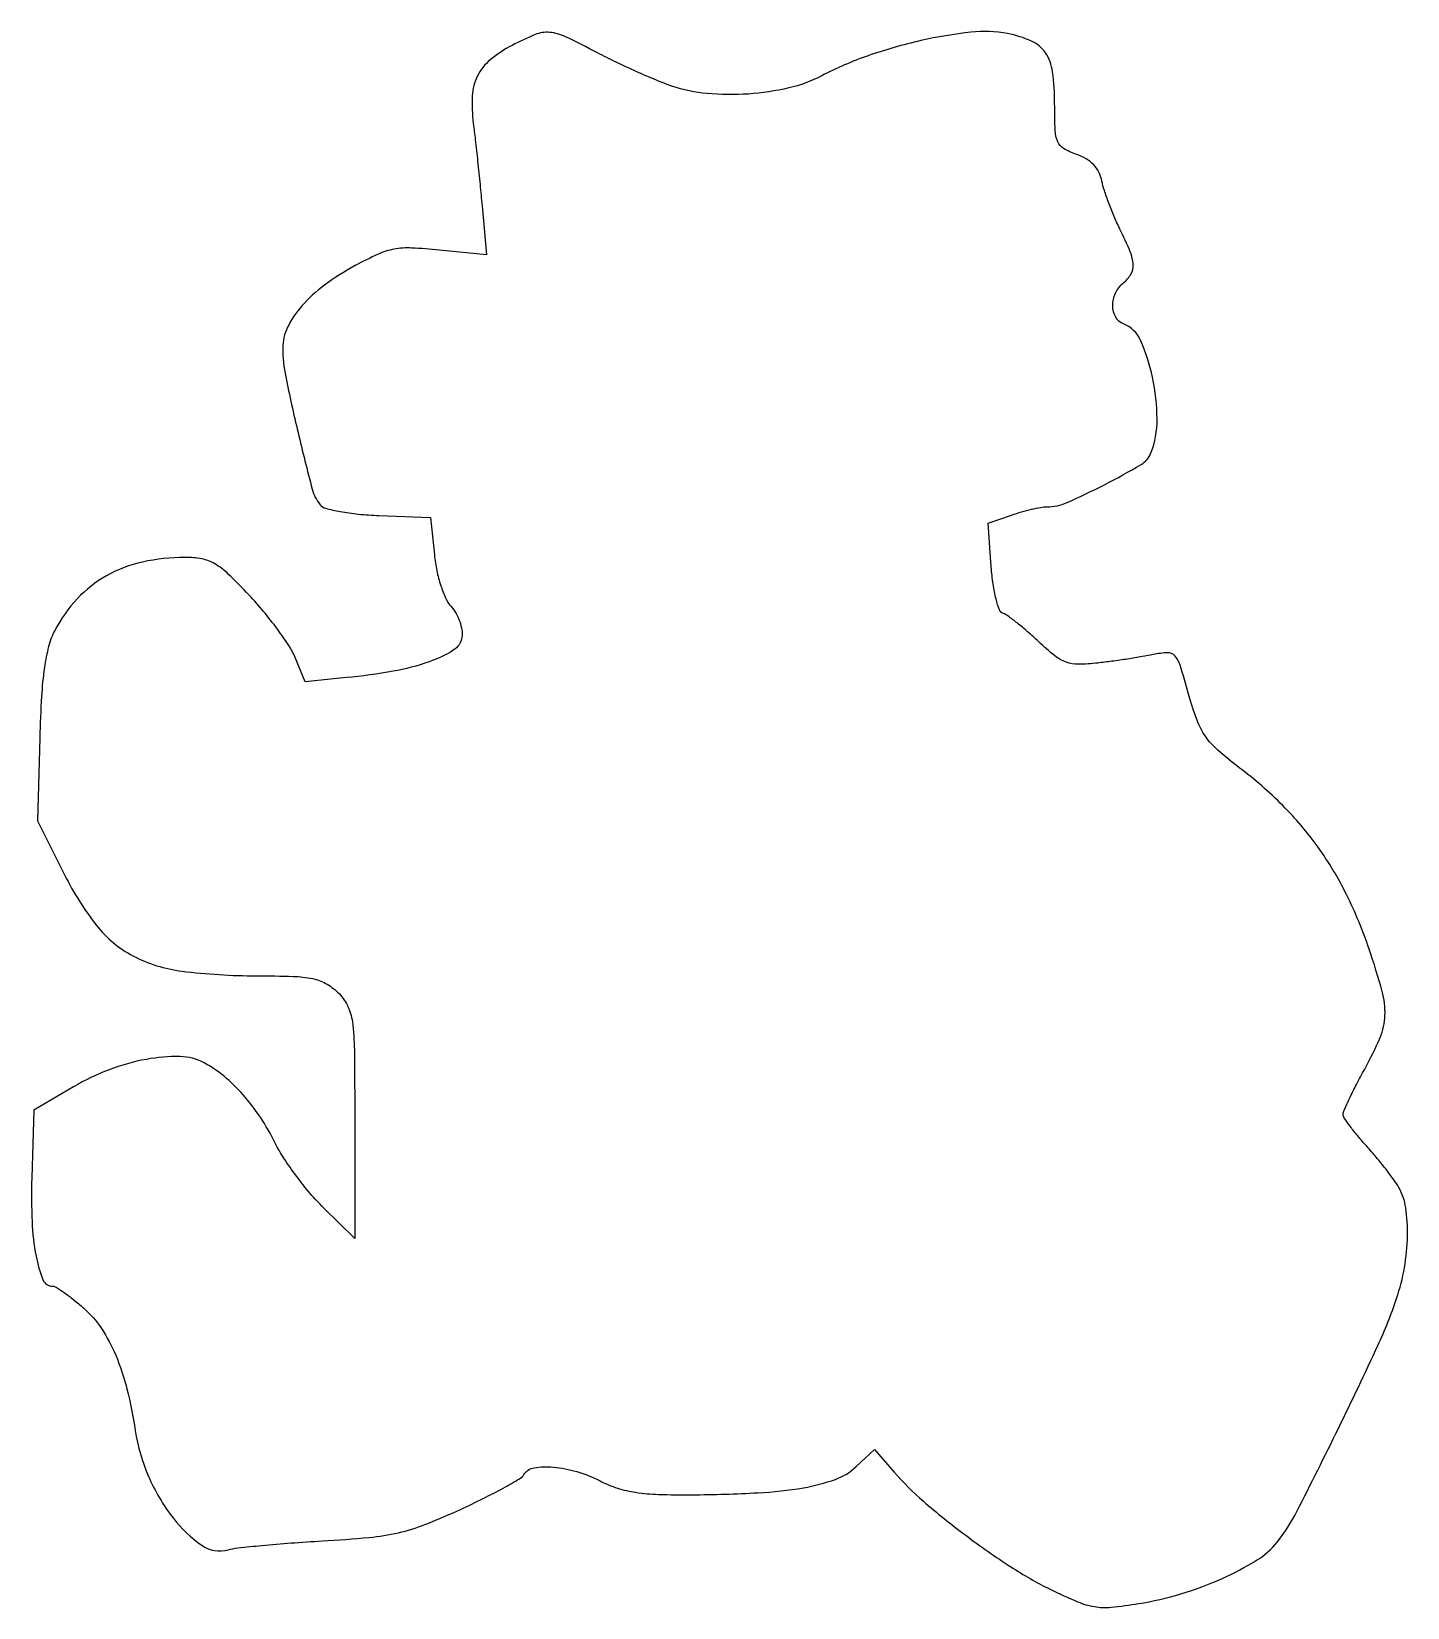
# Model space of a CAD drawing. Extents: x 0 to 191, y 0 to 219.
import ezdxf

# ---------------------------------------------------------------- set-up
doc = ezdxf.new("R2010")
doc.units = 0

msp = doc.modelspace()

# ---------------------------------------------------------------- linework, layer by layer
msp.add_lwpolyline([(66.780876, 216.947755, 0.050339), (63.748685, 214.933208, 0.106052), (61.996917, 212.733255, 0.102568), (61.268296, 209.957798, 0.045066), (61.4124, 206.143431, -0.003961), (61.684142, 203.88807, -0.001695), (62.01324, 200.869551, -0.001677), (62.34234, 197.649647, -0.002208), (62.619704, 194.710359), (63.230173, 187.920719), (56.732112, 188.586465, 0.01485), (52.856612, 188.867541, 0.056473), (50.439956, 188.697798, 0.060357), (48.203815, 187.997453, 0.018589), (45.034306, 186.422155, 0.033805), (40.791699, 183.726565, 0.054126), (37.631006, 180.830431, 0.06681), (35.664015, 177.876604, 0.114005), (35, 175.002231, 0.05066), (35.404365, 171.021471, 0.007937), (37.115343, 163.310062, 0.005264), (39.079003, 155.447461, 0.108897), (40.179871, 153.292042, 0.157225), (40.954441, 152.795834, 0.019006), (42.955962, 152.348566, 0.020722), (45.477651, 151.99216, 0.014555), (48.337553, 151.792042), (55.5, 151.5), (56.01994, 146.332954, 0.026078), (56.353836, 144.159501, 0.027449), (56.908423, 142.070234, 0.029247), (57.599938, 140.302179, 0.076212), (58.350298, 139.165419, -0.056205), (59.018727, 138.235575, -0.043583), (59.531862, 137.098368, -0.044781), (59.825118, 135.936606, -0.076402), (59.830358, 134.937845, -0.221531), (58.627182, 133.114491, -0.053647), (55.280041, 131.521089, -0.040292), (50.308213, 130.216707, -0.019699), (43.811772, 129.323469), (38.123544, 128.768555), (36.706692, 132.134277, 0.044967), (35.832035, 133.780743, 0.014478), (34.253188, 136.053506, 0.01431), (32.341341, 138.493036, 0.015562), (30.343959, 140.75, 0.012289), (27.443596, 143.680927, 0.058398), (25.567812, 145.105127, 0.086549), (23.784136, 145.776646, 0.047238), (21.44904, 145.994423, 0.053983), (15.559593, 145.348288, 0.073634), (10.576381, 143.449013, 0.077258), (6.532234, 140.275509, 0.06699), (3.408395, 135.876182, 0.05674), (2.543701, 133.648875, 0.029353), (1.954687, 130.717072, 0.020631), (1.560507, 126.720859, 0.007388), (1.318432, 121), (1.001937, 109.5), (4.750969, 102, 0.051029), (9.231019, 94.94098, 0.105167), (14.235985, 90.778535, 0.090324), (21.019966, 88.650016, 0.03082), (31.359053, 88.005577, -0.007376), (36.439293, 87.927425, -0.042033), (39.120234, 87.620055, -0.076051), (40.937427, 86.956774, -0.064306), (42.591776, 85.75, -0.088634), (43.958612, 83.896194, -0.082174), (44.644762, 81.63443, -0.029911), (44.921375, 77.731851, -0.002469), (44.982723, 67.541792), (45, 51.583584), (40.643711, 55.858959, -0.02299), (38.80543, 57.836969, -0.015407), (36.882559, 60.254024, -0.015534), (35.161347, 62.715965, -0.029341), (33.957134, 64.817167, 0.030584), (31.893014, 68.398163, 0.035085), (29.490853, 71.530767, 0.037694), (26.862056, 74.085548, 0.051137), (24.119936, 75.935812, 0.11885), (20.76896, 76.808637, 0.049844), (16.092603, 76.427196, 0.04534), (10.921552, 74.987087, 0.043068), (6, 72.619933), (0.5, 69.364818), (0.20988, 59.986374, 0.018364), (0.245095, 53.914906, 0.036796), (0.800381, 49.152942, 0.047348), (1.74869, 45.907332, 0.307119), (3.086524, 45, -0.142637), (3.583138, 44.855387, -0.012047), (4.701805, 44.105053, -0.015225), (6.009728, 43.120311, -0.011182), (7.400324, 41.953373, -0.066291), (9.852455, 39.145533, -0.04662), (11.837395, 35.444818, -0.038854), (13.394572, 30.768991, -0.02299), (14.550997, 25, 0.06444), (16.385338, 18.63436, 0.062983), (19.789422, 12.891378, 0.074174), (23.804481, 9.061032, 0.227578), (27.414279, 8.455314, -0.042777), (28.761979, 8.722593, -0.004033), (32.118569, 9.066882, -0.005142), (36.135043, 9.404512, -0.004025), (40.5, 9.690961, 0.008977), (46.970287, 10.179968, 0.032806), (51.03075, 10.830974, 0.037348), (54.701083, 11.963227, 0.014244), (59.628024, 14.060106, 0.00744), (62.791266, 15.571542, 0.010405), (65.568483, 17.02244, 0.007064), (67.833587, 18.308446, 0.122286), (68.437041, 18.898131, -0.218402), (69.826929, 19.823052, -0.060559), (72.510923, 19.920116, -0.051926), (75.768295, 19.298446, -0.044881), (79, 18, 0.040524), (81.388881, 17.015973, 0.040058), (83.91444, 16.425529, 0.029468), (87.105679, 16.135383, 0.010338), (91.710162, 16.084383, 0.010299), (100.87966, 16.361354, 0.029767), (107.192189, 17.060525, 0.043784), (111.599691, 18.220459, 0.102694), (114.490017, 19.990621), (117.035476, 22.381956), (119.767738, 19.216601, 0.037157), (123.806469, 15.185751, 0.016607), (129.663208, 10.479295, 0.016653), (135.943337, 6.0861, 0.030453), (141.377739, 3.001735, 0.012949), (145.18834, 1.256676, 0.060576), (147.501411, 0.585167, 0.064802), (149.835451, 0.510178, 0.016124), (153.631965, 1.004787, 0.03275), (159.493397, 2.360346, 0.031476), (165.208323, 4.483323, 0.033096), (170.001086, 7.007687, 0.088563), (172.872548, 9.565101, 0.048596), (175.570709, 13.78017, 0.004143), (181.324776, 25.278242, 0.005312), (186.811796, 36.781164, 0.027916), (189.399286, 43.284947, 0.037699), (190.480131, 47.563079, 0.037919), (190.903584, 51.946637, 0.04078), (190.664286, 55.863681, 0.092565), (189.714565, 58.662525, 0.028467), (189.030673, 59.732651, 0.009222), (187.902091, 61.2358, 0.009161), (186.583339, 62.863964, 0.010172), (185.25, 64.385875, -0.011248), (184.005137, 65.81298, -0.015404), (182.954688, 67.155354, -0.012116), (182.153172, 68.304688, -0.147233), (182, 68.813581, -0.105471), (182.119546, 69.374002, -0.005795), (182.875929, 71.014936, -0.008776), (183.839587, 72.954772, -0.006288), (184.981885, 75.090231, 0.025594), (187.113635, 79.474271, 0.091326), (187.789345, 82.506445, 0.07665), (187.399677, 85.853951, 0.014742), (185.598993, 91.708948, 0.032924), (182.459413, 99.267768, 0.04055), (178.531643, 105.812112, 0.040952), (173.634595, 111.585397, 0.034708), (167.597937, 116.838306, -0.018889), (164.603738, 119.281826, -0.061226), (162.903623, 121.195962, -0.062459), (161.735497, 123.444133, -0.020225), (160.575383, 127.016586, 0.006963), (159.37444, 131.078394, 0.106833), (158.659709, 132.343479, 0.222827), (157.659105, 132.772659, 0.044028), (155.669721, 132.530156, -0.009832), (154.136743, 132.235913, -0.004352), (152.102195, 131.904927, -0.004305), (149.939945, 131.591492, -0.005787), (147.976048, 131.347171, -0.025423), (145.284141, 131.181787, -0.089769), (143.58277, 131.471272, -0.082719), (142.017722, 132.352159, -0.019607), (139.752584, 134.326553, 0.009586), (138.248266, 135.691777, 0.011698), (136.787657, 136.908105, 0.010281), (135.521912, 137.871207, 0.077185), (134.854276, 138.215241, -0.226933), (134.34897, 138.70332, -0.027036), (133.872705, 140.230117, -0.027145), (133.474015, 142.258985, -0.016889), (133.217407, 144.671133), (132.779334, 150.727425), (136.03889, 151.863713, -0.013493), (137.404257, 152.298738, -0.012912), (138.81118, 152.666447, -0.012959), (140.068768, 152.926483, -0.044402), (140.899223, 153.000789, 0.103608), (143.712586, 153.591534, 0.015881), (148.903536, 156.068446, 0.012878), (153.984905, 158.8624, 0.170605), (155.349383, 160.468094, 0.093571), (156.197639, 165.134694, 0.050867), (155.564797, 170.947844, 0.051154), (153.904041, 176.091611, 0.200074), (151.536985, 178.347434, -0.176761), (150.460126, 179.284916, -0.125155), (150.051239, 180.84991, -0.109276), (150.42569, 182.596897, -0.112784), (151.5, 184, 0.085205), (152.571927, 185.251982, 0.150832), (152.890464, 186.561198, 0.084146), (152.474157, 188.350184, 0.014856), (151.043887, 191.5, -0.01325), (150.253595, 193.22568, -0.010949), (149.501279, 195.103459, -0.011101), (148.886942, 196.857098, -0.02889), (148.547137, 198.150074, 0.065289), (148.12293, 199.390055, 0.076074), (147.408199, 200.408605, 0.070738), (146.374858, 201.220271, 0.047323), (145.006028, 201.848054, -0.047111), (143.2432, 202.655629, -0.162128), (142.419462, 203.584269, -0.091755), (142.071434, 205.132253, -0.009538), (142, 208.876552, 0.032637), (141.711692, 213.288705, 0.116014), (140.716283, 215.921264, 0.141304), (138.779942, 217.544138, 0.057904), (135.474047, 218.570847, 0.07359), (130.401603, 218.766383, 0.028602), (123.456579, 217.605834, 0.028112), (116.134641, 215.508514, 0.036342), (109.719687, 212.736875, -0.06315), (105.157788, 211.049108, -0.039907), (99.537885, 210.208658, -0.039744), (93.816024, 210.270289, -0.05978), (88.940585, 211.307594, -0.01588), (86.826721, 212.105214, -0.007024), (84.08553, 213.285604, -0.006944), (81.213575, 214.61859, -0.009288), (78.648454, 215.911954, 0.010723), (74.170398, 218.153749, 0.089145), (71.98799, 218.745731, 0.118828), (69.996919, 218.445853, 0.024954)], format="xyb", close=True)

doc.saveas('drawing.dxf')
